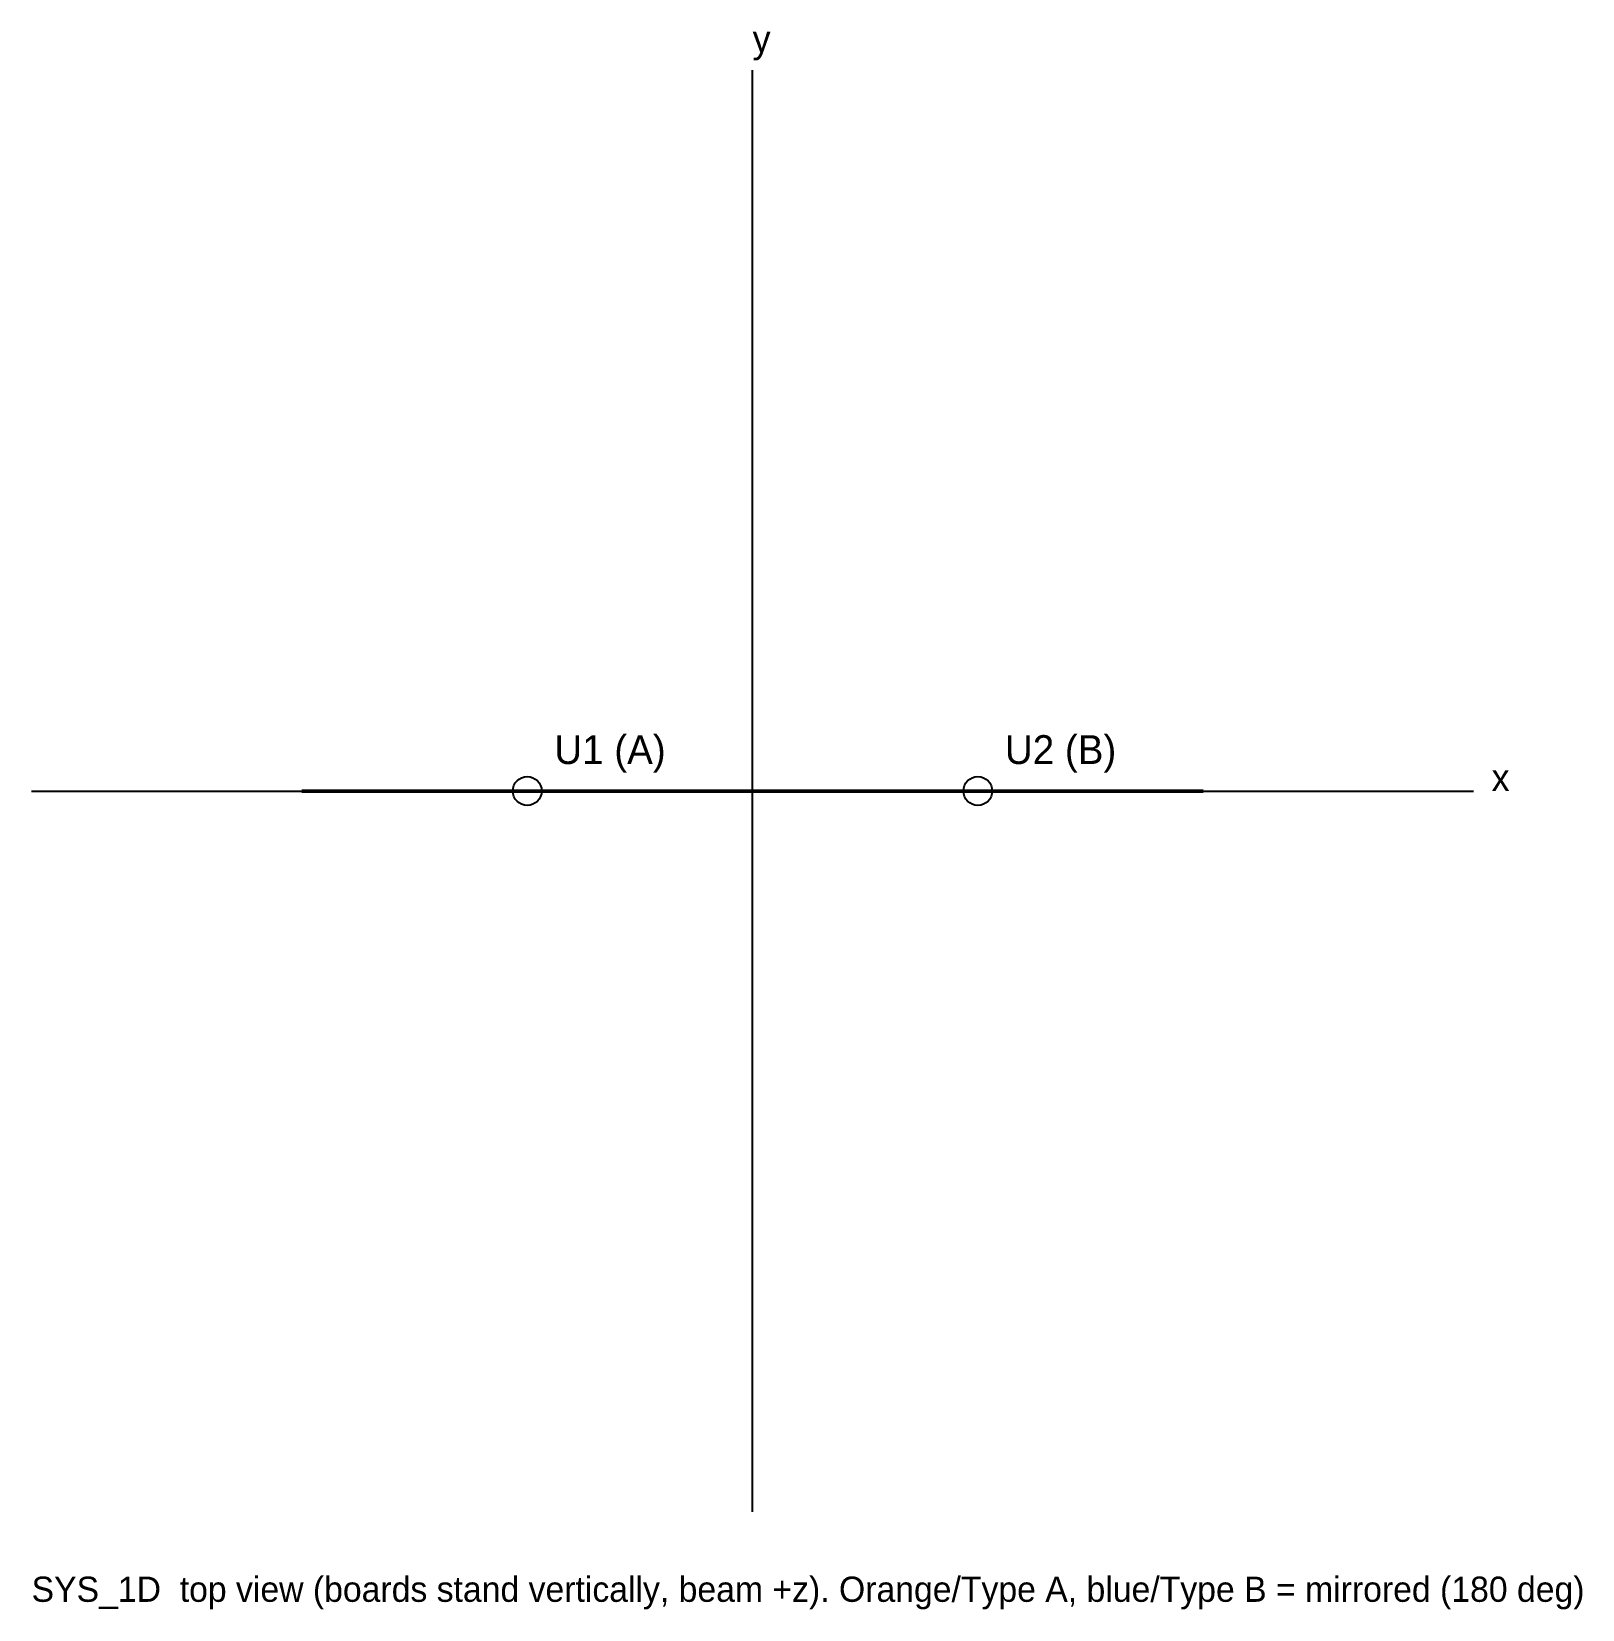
# Model space of a CAD drawing. Header units: millimetres. Extents: x -40 to 46, y -45.4 to 42.2.
import ezdxf

# ---------------------------------------------------------------- set-up
doc = ezdxf.new("R2010")
doc.units = ezdxf.units.MM
for name, color, linetype in [('ANT_PHASE_CENTRE', 1, 'Continuous'), ('AXES', 3, 'Continuous'), ('BOARD_EDGE', 7, 'Continuous'), ('TEXT', 8, 'Continuous')]:
    doc.layers.add(name, color=color, linetype=linetype)

msp = doc.modelspace()

# ---------------------------------------------------------------- linework, layer by layer
at = {"layer": 'ANT_PHASE_CENTRE'}
for centre in [(-12.5, 0), (12.5, 0)]:
    msp.add_circle(centre, 0.8, dxfattribs=at)
at = {"layer": 'AXES'}
for p, q in [((0, -40), (0, 40)), ((-40, 0), (40, 0))]:
    msp.add_line(p, q, dxfattribs=at)
at = {"layer": 'BOARD_EDGE', "lineweight": 50}
for p, q in [((-25, 0), (0, 0)), ((0, 0), (25, 0))]:
    msp.add_line(p, q, dxfattribs=at)

# ---------------------------------------------------------------- texts
at = {"layer": 'AXES'}
for s, p in [('y', (0, 41)), ('x', (41, 0))]:
    msp.add_text(s, height=1.5, dxfattribs=at).set_placement(p)
at = {"layer": 'TEXT'}
for s, height, p in [('U1 (A)', 1.6, (-11, 1.5)), ('U2 (B)', 1.6, (14, 1.5)), ('SYS_1D  top view (boards stand vertically, beam +z). Orange/Type A, blue/Type B = mirrored (180 deg)', 1.4, (-40, -45))]:
    msp.add_text(s, height=height, dxfattribs=at).set_placement(p)

doc.saveas('drawing.dxf')
